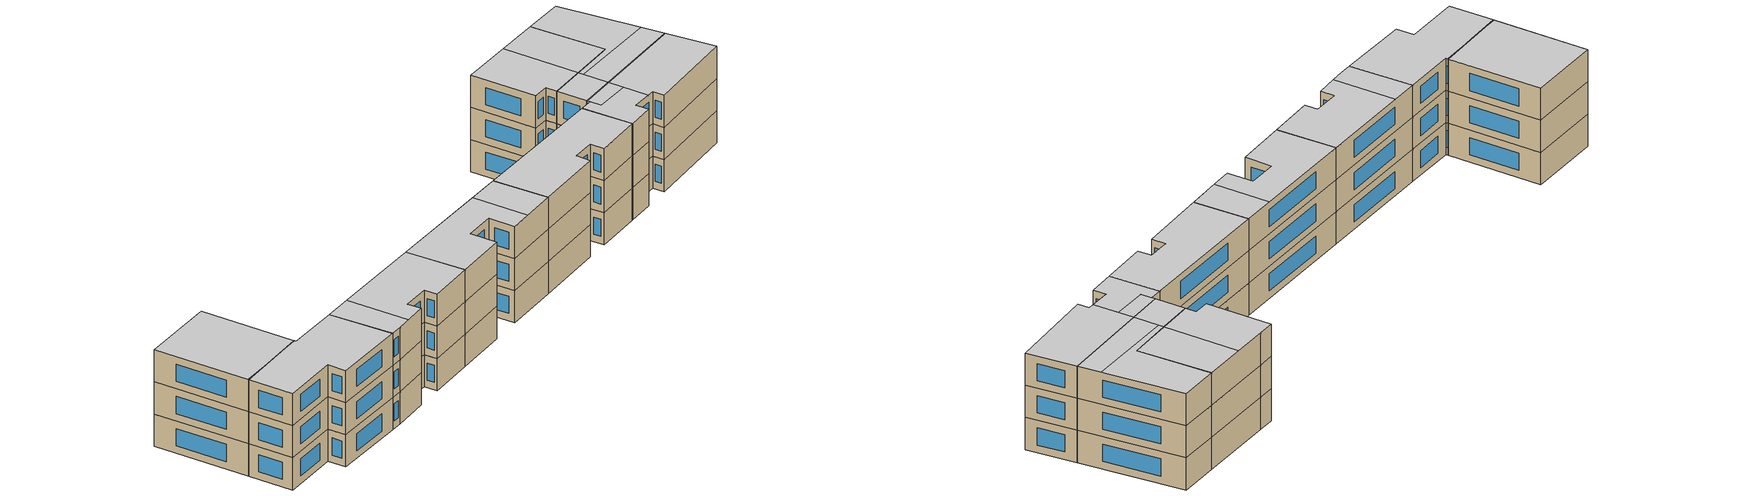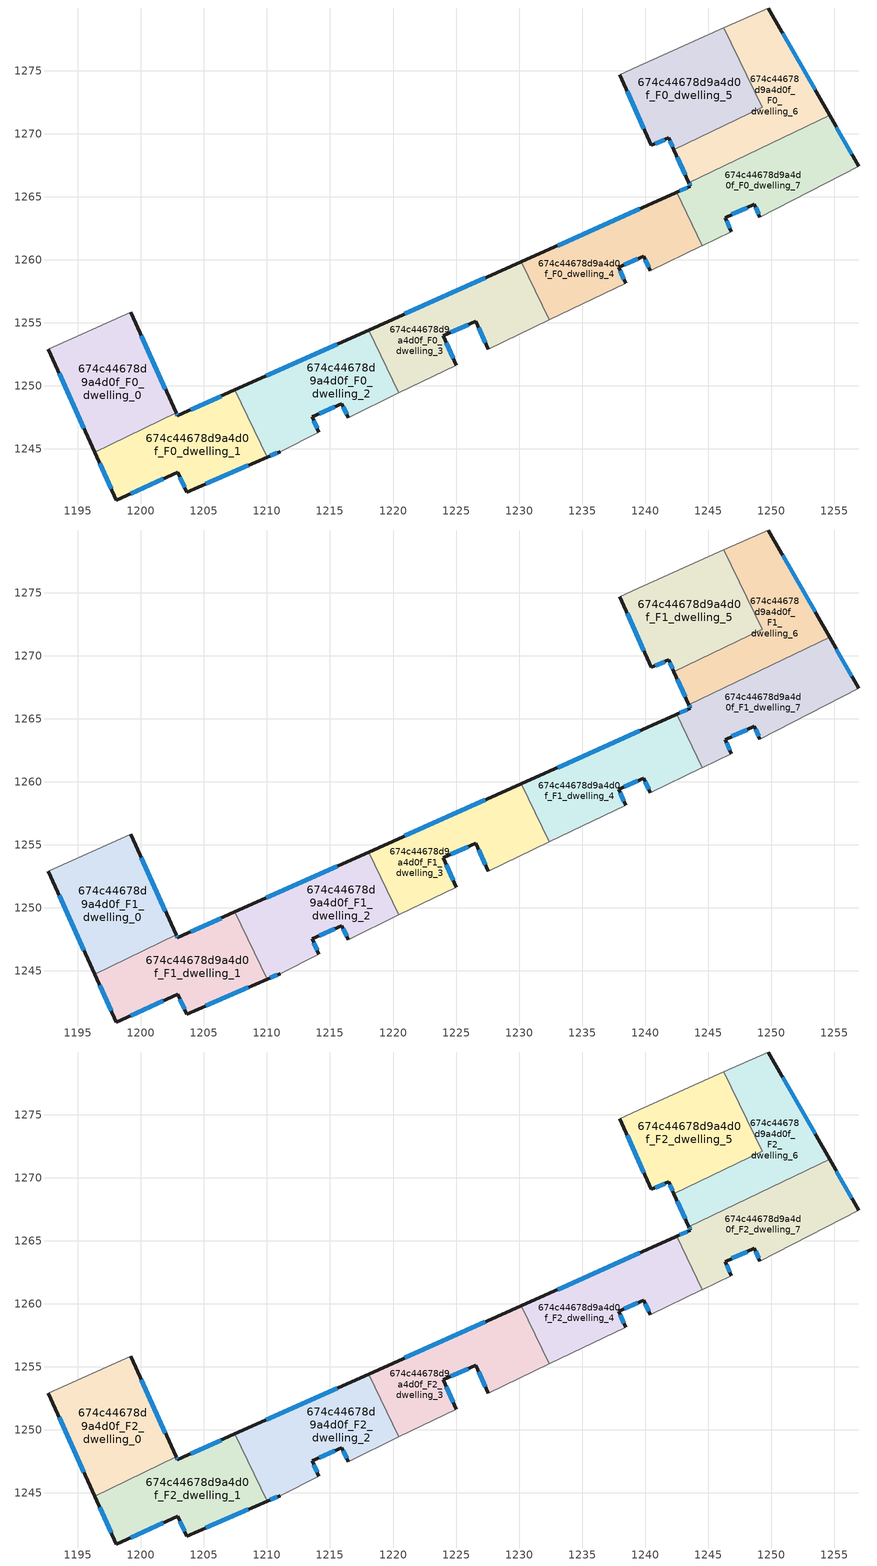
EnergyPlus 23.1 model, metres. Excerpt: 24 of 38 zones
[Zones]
674c44678d9a4d0f_F0_dwelling_0
 floor ground (EU_floor_Construction): 1199.21,1255.84 1202.79,1247.86 1196.33,1244.75 1192.66,1252.91 z0
 wall outside (EU_wall_Construction): 1202.79,1247.86 1199.21,1255.84 / 1192.66,1252.91 1196.33,1244.75 z0:3
 wall to 674c44678d9a4d0f_F0_dwelling_1 (EU_wall_Construction): 1196.33,1244.75 1202.79,1247.86 z0:3
 wall adiabatic (EU_wall_Construction): 1199.21,1255.84 1192.66,1252.91 z0:3
 window (EU_Window_Construction): 1201.95,1249.73 1200.05,1253.96 / 1193.52,1250.99 1195.47,1246.66 z0.7:2.3
674c44678d9a4d0f_F0_dwelling_1
 floor ground (EU_floor_Construction): 1207.45,1249.68 1210.01,1244.35 1203.63,1241.58 1202.93,1243.15 1198.04,1240.96 1196.33,1244.75 1202.79,1247.86 1202.89,1247.64 z0
 wall outside (EU_wall_Construction): 1196.33,1244.75 1198.04,1240.96 1202.93,1243.15 1203.63,1241.58 1210.01,1244.35 / 1207.45,1249.68 1202.89,1247.64 1202.79,1247.86 z0:3
 wall to 674c44678d9a4d0f_F0_dwelling_2 (EU_wall_Construction): 1210.01,1244.35 1207.45,1249.68 z0:3
 window (EU_Window_Construction): 1196.73,1243.86 1197.64,1241.85 / 1202.87,1247.69 1202.82,1247.81 / 1206.38,1249.2 1203.96,1248.12 / 1205.13,1242.23 1208.51,1243.7 / 1203.09,1242.78 1203.47,1241.95 / 1199.19,1241.47 1201.78,1242.63 z0.7:2.3
674c44678d9a4d0f_F0_dwelling_2
 floor ground (EU_floor_Construction): 1218.08,1254.44 1220.47,1249.45 1216.44,1247.49 1215.94,1248.59 1213.59,1247.54 1214.12,1246.35 1211.05,1244.8 1210.01,1244.35 1207.45,1249.68 z0
 wall outside (EU_wall_Construction): 1214.12,1246.35 1213.59,1247.54 1215.94,1248.59 1216.44,1247.49 / 1210.01,1244.35 1211.05,1244.8 / 1218.08,1254.44 1207.45,1249.68 z0:3
 wall adiabatic (EU_wall_Construction): 1211.05,1244.8 1214.12,1246.35 / 1216.44,1247.49 1220.47,1249.45 z0:3
 wall to 674c44678d9a4d0f_F0_dwelling_3 (EU_wall_Construction): 1220.47,1249.45 1218.08,1254.44 z0:3
 window (EU_Window_Construction): 1214,1246.63 1213.72,1247.26 / 1210.26,1244.46 1210.81,1244.7 / 1215.58,1253.32 1209.95,1250.8 / 1216.05,1248.33 1216.32,1247.75 / 1214.14,1247.79 1215.39,1248.35 z0.7:2.3
674c44678d9a4d0f_F0_dwelling_3
 floor ground (EU_floor_Construction): 1230.17,1259.85 1232.39,1255.24 1227.57,1252.91 1226.57,1255.12 1223.99,1253.97 1225.02,1251.66 1220.47,1249.45 1218.08,1254.44 z0
 wall outside (EU_wall_Construction): 1225.02,1251.66 1223.99,1253.97 1226.57,1255.12 1227.57,1252.91 / 1230.17,1259.85 1218.08,1254.44 z0:3
 wall adiabatic (EU_wall_Construction): 1220.47,1249.45 1225.02,1251.66 / 1227.57,1252.91 1232.39,1255.24 z0:3
 wall to 674c44678d9a4d0f_F0_dwelling_4 (EU_wall_Construction): 1232.39,1255.24 1230.17,1259.85 z0:3
 window (EU_Window_Construction): 1224.78,1252.2 1224.23,1253.43 / 1227.33,1258.58 1220.92,1255.71 / 1226.8,1254.6 1227.33,1253.43 / 1224.6,1254.24 1225.96,1254.85 z0.7:2.3
674c44678d9a4d0f_F0_dwelling_4
 floor ground (EU_floor_Construction): 1242.49,1265.36 1244.52,1261.12 1244.48,1261.1 1240.41,1259.13 1239.88,1260.3 1237.9,1259.41 1238.45,1258.16 1232.39,1255.24 1230.17,1259.85 1242.44,1265.34 z0
 wall outside (EU_wall_Construction): 1242.49,1265.36 1242.44,1265.34 1230.17,1259.85 / 1238.45,1258.16 1237.9,1259.41 1239.88,1260.3 1240.41,1259.13 z0:3
 wall adiabatic (EU_wall_Construction): 1232.39,1255.24 1238.45,1258.16 / 1240.41,1259.13 1244.48,1261.1 1244.52,1261.12 z0:3
 wall to 674c44678d9a4d0f_F0_dwelling_7 (EU_wall_Construction): 1244.52,1261.12 1242.49,1265.36 z0:3
 window (EU_Window_Construction): 1239.56,1264.05 1233.06,1261.14 / 1240,1260.02 1240.29,1259.4 / 1238.36,1259.62 1239.41,1260.09 / 1238.32,1258.46 1238.02,1259.12 z0.7:2.3
674c44678d9a4d0f_F0_dwelling_5
 floor ground (EU_floor_Construction): 1246.24,1278.41 1249.27,1272.1 1242.28,1268.74 1241.86,1269.69 1240.49,1269.08 1237.97,1274.7 1239.44,1275.36 z0
 wall outside (EU_wall_Construction): 1237.97,1274.7 1240.49,1269.08 1241.86,1269.69 1242.28,1268.74 z0:3
 wall adiabatic (EU_wall_Construction): 1246.24,1278.41 1239.44,1275.36 1237.97,1274.7 z0:3
 wall to 674c44678d9a4d0f_F0_dwelling_6 (EU_wall_Construction): 1242.28,1268.74 1249.27,1272.1 1246.24,1278.41 z0:3
 window (EU_Window_Construction): 1238.56,1273.38 1239.9,1270.4 / 1241.96,1269.46 1242.18,1268.96 / 1240.82,1269.22 1241.54,1269.54 z0.7:2.3
674c44678d9a4d0f_F0_dwelling_6
 floor ground (EU_floor_Construction): 1249.76,1279.98 1254.62,1271.49 1243.47,1266.12 1242.28,1268.74 1249.27,1272.1 1246.24,1278.41 z0
 wall outside (EU_wall_Construction): 1254.62,1271.49 1249.76,1279.98 / 1242.28,1268.74 1243.47,1266.12 z0:3
 wall adiabatic (EU_wall_Construction): 1249.76,1279.98 1246.24,1278.41 z0:3
 wall to 674c44678d9a4d0f_F0_dwelling_7 (EU_wall_Construction): 1243.47,1266.12 1254.62,1271.49 z0:3
 window (EU_Window_Construction): 1253.48,1273.48 1250.9,1277.98 / 1242.56,1268.13 1243.19,1266.74 z0.7:2.3
674c44678d9a4d0f_F0_dwelling_7
 floor ground (EU_floor_Construction): 1254.62,1271.49 1256.94,1267.44 1249.09,1263.39 1248.65,1264.39 1246.34,1263.36 1246.84,1262.25 1244.52,1261.12 1242.49,1265.36 1243.59,1265.85 1243.47,1266.12 z0
 wall outside (EU_wall_Construction): 1243.47,1266.12 1243.59,1265.85 1242.49,1265.36 / 1256.94,1267.44 1254.62,1271.49 / 1246.84,1262.25 1246.34,1263.36 1248.65,1264.39 1249.09,1263.39 z0:3
 wall adiabatic (EU_wall_Construction): 1249.09,1263.39 1256.94,1267.44 / 1244.52,1261.12 1246.84,1262.25 z0:3
 window (EU_Window_Construction): 1243.49,1266.06 1243.56,1265.92 / 1256.39,1268.39 1255.16,1270.54 / 1248.76,1264.16 1248.99,1263.63 / 1246.88,1263.6 1248.11,1264.15 / 1246.72,1262.51 1246.45,1263.1 / 1243.33,1265.74 1242.74,1265.47 z0.7:2.3
674c44678d9a4d0f_F1_dwelling_0
 floor to 674c44678d9a4d0f_F0_dwelling_0 (EU_floor_Construction): 1199.21,1255.84 1202.79,1247.86 1196.33,1244.75 1192.66,1252.91 z3
 wall outside (EU_wall_Construction): 1202.79,1247.86 1199.21,1255.84 / 1192.66,1252.91 1196.33,1244.75 z3:6
 wall to 674c44678d9a4d0f_F1_dwelling_1 (EU_wall_Construction): 1196.33,1244.75 1202.79,1247.86 z3:6
 wall adiabatic (EU_wall_Construction): 1199.21,1255.84 1192.66,1252.91 z3:6
 window (EU_Window_Construction): 1201.95,1249.73 1200.05,1253.96 / 1193.52,1250.99 1195.47,1246.66 z3.7:5.3
674c44678d9a4d0f_F1_dwelling_1
 floor to 674c44678d9a4d0f_F0_dwelling_1 (EU_floor_Construction): 1207.45,1249.68 1210.01,1244.35 1203.63,1241.58 1202.93,1243.15 1198.04,1240.96 1196.33,1244.75 1202.79,1247.86 1202.89,1247.64 z3
 wall outside (EU_wall_Construction): 1196.33,1244.75 1198.04,1240.96 1202.93,1243.15 1203.63,1241.58 1210.01,1244.35 / 1207.45,1249.68 1202.89,1247.64 1202.79,1247.86 z3:6
 wall to 674c44678d9a4d0f_F1_dwelling_2 (EU_wall_Construction): 1210.01,1244.35 1207.45,1249.68 z3:6
 window (EU_Window_Construction): 1196.73,1243.86 1197.64,1241.85 / 1202.87,1247.69 1202.82,1247.81 / 1206.38,1249.2 1203.96,1248.12 / 1205.13,1242.23 1208.51,1243.7 / 1203.09,1242.78 1203.47,1241.95 / 1199.19,1241.47 1201.78,1242.63 z3.7:5.3
674c44678d9a4d0f_F1_dwelling_2
 floor to 674c44678d9a4d0f_F0_dwelling_2 (EU_floor_Construction): 1218.08,1254.44 1220.47,1249.45 1216.44,1247.49 1215.94,1248.59 1213.59,1247.54 1214.12,1246.35 1211.05,1244.8 1210.01,1244.35 1207.45,1249.68 z3
 wall outside (EU_wall_Construction): 1214.12,1246.35 1213.59,1247.54 1215.94,1248.59 1216.44,1247.49 / 1210.01,1244.35 1211.05,1244.8 / 1218.08,1254.44 1207.45,1249.68 z3:6
 wall adiabatic (EU_wall_Construction): 1211.05,1244.8 1214.12,1246.35 / 1216.44,1247.49 1220.47,1249.45 z3:6
 wall to 674c44678d9a4d0f_F1_dwelling_3 (EU_wall_Construction): 1220.47,1249.45 1218.08,1254.44 z3:6
 window (EU_Window_Construction): 1214,1246.63 1213.72,1247.26 / 1210.26,1244.46 1210.81,1244.7 / 1215.58,1253.32 1209.95,1250.8 / 1216.05,1248.33 1216.32,1247.75 / 1214.14,1247.79 1215.39,1248.35 z3.7:5.3
674c44678d9a4d0f_F1_dwelling_3
 floor to 674c44678d9a4d0f_F0_dwelling_3 (EU_floor_Construction): 1230.17,1259.85 1232.39,1255.24 1227.57,1252.91 1226.57,1255.12 1223.99,1253.97 1225.02,1251.66 1220.47,1249.45 1218.08,1254.44 z3
 wall outside (EU_wall_Construction): 1225.02,1251.66 1223.99,1253.97 1226.57,1255.12 1227.57,1252.91 / 1230.17,1259.85 1218.08,1254.44 z3:6
 wall adiabatic (EU_wall_Construction): 1220.47,1249.45 1225.02,1251.66 / 1227.57,1252.91 1232.39,1255.24 z3:6
 wall to 674c44678d9a4d0f_F1_dwelling_4 (EU_wall_Construction): 1232.39,1255.24 1230.17,1259.85 z3:6
 window (EU_Window_Construction): 1224.78,1252.2 1224.23,1253.43 / 1227.33,1258.58 1220.92,1255.71 / 1226.8,1254.6 1227.33,1253.43 / 1224.6,1254.24 1225.96,1254.85 z3.7:5.3
674c44678d9a4d0f_F1_dwelling_4
 floor to 674c44678d9a4d0f_F0_dwelling_4 (EU_floor_Construction): 1242.49,1265.36 1244.52,1261.12 1244.48,1261.1 1240.41,1259.13 1239.88,1260.3 1237.9,1259.41 1238.45,1258.16 1232.39,1255.24 1230.17,1259.85 1242.44,1265.34 z3
 wall outside (EU_wall_Construction): 1242.49,1265.36 1242.44,1265.34 1230.17,1259.85 / 1238.45,1258.16 1237.9,1259.41 1239.88,1260.3 1240.41,1259.13 z3:6
 wall adiabatic (EU_wall_Construction): 1232.39,1255.24 1238.45,1258.16 / 1240.41,1259.13 1244.48,1261.1 1244.52,1261.12 z3:6
 wall to 674c44678d9a4d0f_F1_dwelling_7 (EU_wall_Construction): 1244.52,1261.12 1242.49,1265.36 z3:6
 window (EU_Window_Construction): 1239.56,1264.05 1233.06,1261.14 / 1240,1260.02 1240.29,1259.4 / 1238.36,1259.62 1239.41,1260.09 / 1238.32,1258.46 1238.02,1259.12 z3.7:5.3
674c44678d9a4d0f_F1_dwelling_5
 floor to 674c44678d9a4d0f_F0_dwelling_5 (EU_floor_Construction): 1246.24,1278.41 1249.27,1272.1 1242.28,1268.74 1241.86,1269.69 1240.49,1269.08 1237.97,1274.7 1239.44,1275.36 z3
 wall outside (EU_wall_Construction): 1237.97,1274.7 1240.49,1269.08 1241.86,1269.69 1242.28,1268.74 z3:6
 wall adiabatic (EU_wall_Construction): 1246.24,1278.41 1239.44,1275.36 1237.97,1274.7 z3:6
 wall to 674c44678d9a4d0f_F1_dwelling_6 (EU_wall_Construction): 1242.28,1268.74 1249.27,1272.1 1246.24,1278.41 z3:6
 window (EU_Window_Construction): 1238.56,1273.38 1239.9,1270.4 / 1241.96,1269.46 1242.18,1268.96 / 1240.82,1269.22 1241.54,1269.54 z3.7:5.3
674c44678d9a4d0f_F1_dwelling_6
 floor to 674c44678d9a4d0f_F0_dwelling_6 (EU_floor_Construction): 1249.76,1279.98 1254.62,1271.49 1243.47,1266.12 1242.28,1268.74 1249.27,1272.1 1246.24,1278.41 z3
 wall outside (EU_wall_Construction): 1254.62,1271.49 1249.76,1279.98 / 1242.28,1268.74 1243.47,1266.12 z3:6
 wall adiabatic (EU_wall_Construction): 1249.76,1279.98 1246.24,1278.41 z3:6
 wall to 674c44678d9a4d0f_F1_dwelling_7 (EU_wall_Construction): 1243.47,1266.12 1254.62,1271.49 z3:6
 window (EU_Window_Construction): 1253.48,1273.48 1250.9,1277.98 / 1242.56,1268.13 1243.19,1266.74 z3.7:5.3
674c44678d9a4d0f_F1_dwelling_7
 floor to 674c44678d9a4d0f_F0_dwelling_7 (EU_floor_Construction): 1254.62,1271.49 1256.94,1267.44 1249.09,1263.39 1248.65,1264.39 1246.34,1263.36 1246.84,1262.25 1244.52,1261.12 1242.49,1265.36 1243.59,1265.85 1243.47,1266.12 z3
 wall outside (EU_wall_Construction): 1243.47,1266.12 1243.59,1265.85 1242.49,1265.36 / 1256.94,1267.44 1254.62,1271.49 / 1246.84,1262.25 1246.34,1263.36 1248.65,1264.39 1249.09,1263.39 z3:6
 wall adiabatic (EU_wall_Construction): 1249.09,1263.39 1256.94,1267.44 / 1244.52,1261.12 1246.84,1262.25 z3:6
 window (EU_Window_Construction): 1243.49,1266.06 1243.56,1265.92 / 1256.39,1268.39 1255.16,1270.54 / 1248.76,1264.16 1248.99,1263.63 / 1246.88,1263.6 1248.11,1264.15 / 1246.72,1262.51 1246.45,1263.1 / 1243.33,1265.74 1242.74,1265.47 z3.7:5.3
674c44678d9a4d0f_F2_dwelling_0
 floor to 674c44678d9a4d0f_F1_dwelling_0 (EU_floor_Construction): 1199.21,1255.84 1202.79,1247.86 1196.33,1244.75 1192.66,1252.91 z6
 wall outside (EU_wall_Construction): 1202.79,1247.86 1199.21,1255.84 / 1192.66,1252.91 1196.33,1244.75 z6:9
 wall to 674c44678d9a4d0f_F2_dwelling_1 (EU_wall_Construction): 1196.33,1244.75 1202.79,1247.86 z6:9
 wall adiabatic (EU_wall_Construction): 1199.21,1255.84 1192.66,1252.91 z6:9
 window (EU_Window_Construction): 1201.95,1249.73 1200.05,1253.96 / 1193.52,1250.99 1195.47,1246.66 z6.7:8.3
 ceiling to 674c44678d9a4d0f_F3_dwelling_6 (EU_floor_Construction): 1202.79,1247.86 1199.21,1255.84 1192.66,1252.91 1196.29,1244.84 1199.56,1246.3 z9
 ceiling to 674c44678d9a4d0f_F3_dwelling_5 (EU_floor_Construction): 1199.56,1246.3 1196.29,1244.84 1196.33,1244.75 z9
674c44678d9a4d0f_F2_dwelling_1
 floor to 674c44678d9a4d0f_F1_dwelling_1 (EU_floor_Construction): 1207.45,1249.68 1210.01,1244.35 1203.63,1241.58 1202.93,1243.15 1198.04,1240.96 1196.33,1244.75 1202.79,1247.86 1202.89,1247.64 z6
 wall outside (EU_wall_Construction): 1196.33,1244.75 1198.04,1240.96 1202.93,1243.15 1203.63,1241.58 1210.01,1244.35 / 1207.45,1249.68 1202.89,1247.64 1202.79,1247.86 z6:9
 wall to 674c44678d9a4d0f_F2_dwelling_2 (EU_wall_Construction): 1210.01,1244.35 1207.45,1249.68 z6:9
 window (EU_Window_Construction): 1196.73,1243.86 1197.64,1241.85 / 1202.87,1247.69 1202.82,1247.81 / 1206.38,1249.2 1203.96,1248.12 / 1205.13,1242.23 1208.51,1243.7 / 1203.09,1242.78 1203.47,1241.95 / 1199.19,1241.47 1201.78,1242.63 z6.7:8.3
 ceiling to 674c44678d9a4d0f_F3_dwelling_5 (EU_floor_Construction): 1210.01,1244.35 1207.45,1249.68 1202.89,1247.64 1202.83,1247.76 1199.56,1246.3 1196.33,1244.75 1198.04,1240.96 1202.93,1243.15 1203.63,1241.58 z9
 ceiling to 674c44678d9a4d0f_F3_dwelling_6 (EU_floor_Construction): 1202.83,1247.76 1202.79,1247.86 1199.56,1246.3 z9
674c44678d9a4d0f_F2_dwelling_2
 floor to 674c44678d9a4d0f_F1_dwelling_2 (EU_floor_Construction): 1218.08,1254.44 1220.47,1249.45 1216.44,1247.49 1215.94,1248.59 1213.59,1247.54 1214.12,1246.35 1211.05,1244.8 1210.01,1244.35 1207.45,1249.68 z6
 wall outside (EU_wall_Construction): 1214.12,1246.35 1213.59,1247.54 1215.94,1248.59 1216.44,1247.49 / 1210.01,1244.35 1211.05,1244.8 / 1218.08,1254.44 1207.45,1249.68 z6:9
 wall adiabatic (EU_wall_Construction): 1211.05,1244.8 1214.12,1246.35 / 1216.44,1247.49 1220.47,1249.45 z6:9
 wall to 674c44678d9a4d0f_F2_dwelling_3 (EU_wall_Construction): 1220.47,1249.45 1218.08,1254.44 z6:9
 window (EU_Window_Construction): 1214,1246.63 1213.72,1247.26 / 1210.26,1244.46 1210.81,1244.7 / 1215.58,1253.32 1209.95,1250.8 / 1216.05,1248.33 1216.32,1247.75 / 1214.14,1247.79 1215.39,1248.35 z6.7:8.3
 ceiling to 674c44678d9a4d0f_F3_dwelling_4 (EU_floor_Construction): 1220.47,1249.45 1218.08,1254.44 1209.9,1250.78 1212.29,1245.43 1214.12,1246.35 1213.59,1247.54 1215.94,1248.59 1216.44,1247.49 z9
 ceiling to 674c44678d9a4d0f_F3_dwelling_5 (EU_floor_Construction): 1212.29,1245.43 1209.9,1250.78 1207.45,1249.68 1210.01,1244.35 1211.05,1244.8 z9
674c44678d9a4d0f_F2_dwelling_3
 floor to 674c44678d9a4d0f_F1_dwelling_3 (EU_floor_Construction): 1230.17,1259.85 1232.39,1255.24 1227.57,1252.91 1226.57,1255.12 1223.99,1253.97 1225.02,1251.66 1220.47,1249.45 1218.08,1254.44 z6
 wall outside (EU_wall_Construction): 1225.02,1251.66 1223.99,1253.97 1226.57,1255.12 1227.57,1252.91 / 1230.17,1259.85 1218.08,1254.44 z6:9
 wall adiabatic (EU_wall_Construction): 1220.47,1249.45 1225.02,1251.66 / 1227.57,1252.91 1232.39,1255.24 z6:9
 wall to 674c44678d9a4d0f_F2_dwelling_4 (EU_wall_Construction): 1232.39,1255.24 1230.17,1259.85 z6:9
 window (EU_Window_Construction): 1224.78,1252.2 1224.23,1253.43 / 1227.33,1258.58 1220.92,1255.71 / 1226.8,1254.6 1227.33,1253.43 / 1224.6,1254.24 1225.96,1254.85 z6.7:8.3
 ceiling to 674c44678d9a4d0f_F3_dwelling_4 (EU_floor_Construction): 1227.57,1252.91 1229.44,1253.82 1227.32,1258.57 1218.08,1254.44 1220.47,1249.45 1225.02,1251.66 1223.99,1253.97 1226.57,1255.12 z9
 ceiling to 674c44678d9a4d0f_F3_dwelling_2 (EU_floor_Construction): 1232.39,1255.24 1230.17,1259.85 1227.32,1258.57 1229.44,1253.82 z9
674c44678d9a4d0f_F2_dwelling_4
 floor to 674c44678d9a4d0f_F1_dwelling_4 (EU_floor_Construction): 1242.49,1265.36 1244.52,1261.12 1244.48,1261.1 1240.41,1259.13 1239.88,1260.3 1237.9,1259.41 1238.45,1258.16 1232.39,1255.24 1230.17,1259.85 1242.44,1265.34 z6
 wall outside (EU_wall_Construction): 1242.49,1265.36 1242.44,1265.34 1230.17,1259.85 / 1238.45,1258.16 1237.9,1259.41 1239.88,1260.3 1240.41,1259.13 z6:9
 wall adiabatic (EU_wall_Construction): 1232.39,1255.24 1238.45,1258.16 / 1240.41,1259.13 1244.48,1261.1 1244.52,1261.12 z6:9
 wall to 674c44678d9a4d0f_F2_dwelling_7 (EU_wall_Construction): 1244.52,1261.12 1242.49,1265.36 z6:9
 window (EU_Window_Construction): 1239.56,1264.05 1233.06,1261.14 / 1240,1260.02 1240.29,1259.4 / 1238.36,1259.62 1239.41,1260.09 / 1238.32,1258.46 1238.02,1259.12 z6.7:8.3
 ceiling to 674c44678d9a4d0f_F3_dwelling_2 (EU_floor_Construction): 1240.41,1259.13 1244.5,1261.11 1244.52,1261.12 1242.49,1265.36 1242.44,1265.34 1230.17,1259.85 1232.39,1255.24 1238.45,1258.16 1237.9,1259.41 1239.88,1260.3 z9
674c44678d9a4d0f_F2_dwelling_5
 floor to 674c44678d9a4d0f_F1_dwelling_5 (EU_floor_Construction): 1246.24,1278.41 1249.27,1272.1 1242.28,1268.74 1241.86,1269.69 1240.49,1269.08 1237.97,1274.7 1239.44,1275.36 z6
 wall outside (EU_wall_Construction): 1237.97,1274.7 1240.49,1269.08 1241.86,1269.69 1242.28,1268.74 z6:9
 wall adiabatic (EU_wall_Construction): 1246.24,1278.41 1239.44,1275.36 1237.97,1274.7 z6:9
 wall to 674c44678d9a4d0f_F2_dwelling_6 (EU_wall_Construction): 1242.28,1268.74 1249.27,1272.1 1246.24,1278.41 z6:9
 window (EU_Window_Construction): 1238.56,1273.38 1239.9,1270.4 / 1241.96,1269.46 1242.18,1268.96 / 1240.82,1269.22 1241.54,1269.54 z6.7:8.3
 ceiling to 674c44678d9a4d0f_F3_dwelling_3 (EU_floor_Construction): 1245.37,1270.22 1242.47,1276.72 1239.44,1275.36 1237.97,1274.7 1240.49,1269.08 1241.86,1269.69 1242.29,1268.74 z9
 ceiling to 674c44678d9a4d0f_F3_dwelling_1 (EU_floor_Construction): 1249.27,1272.1 1246.24,1278.41 1242.47,1276.72 1245.37,1270.22 z9
674c44678d9a4d0f_F2_dwelling_6
 floor to 674c44678d9a4d0f_F1_dwelling_6 (EU_floor_Construction): 1249.76,1279.98 1254.62,1271.49 1243.47,1266.12 1242.28,1268.74 1249.27,1272.1 1246.24,1278.41 z6
 wall outside (EU_wall_Construction): 1254.62,1271.49 1249.76,1279.98 / 1242.28,1268.74 1243.47,1266.12 z6:9
 wall adiabatic (EU_wall_Construction): 1249.76,1279.98 1246.24,1278.41 z6:9
 wall to 674c44678d9a4d0f_F2_dwelling_7 (EU_wall_Construction): 1243.47,1266.12 1254.62,1271.49 z6:9
 window (EU_Window_Construction): 1253.48,1273.48 1250.9,1277.98 / 1242.56,1268.13 1243.19,1266.74 z6.7:8.3
 ceiling to 674c44678d9a4d0f_F3_dwelling_1 (EU_floor_Construction): 1253.55,1273.36 1249.76,1279.98 1246.24,1278.41 1249.27,1272.1 1245.37,1270.22 1245.56,1269.79 z9
 ceiling to 674c44678d9a4d0f_F3_dwelling_0 (EU_floor_Construction): 1254.62,1271.49 1253.55,1273.36 1245.56,1269.79 1246.54,1267.6 z9
 ceiling to 674c44678d9a4d0f_F3_dwelling_3 (EU_floor_Construction): 1246.54,1267.6 1245.37,1270.22 1242.29,1268.74 1243.47,1266.12 z9
674c44678d9a4d0f_F2_dwelling_7
 floor to 674c44678d9a4d0f_F1_dwelling_7 (EU_floor_Construction): 1254.62,1271.49 1256.94,1267.44 1249.09,1263.39 1248.65,1264.39 1246.34,1263.36 1246.84,1262.25 1244.52,1261.12 1242.49,1265.36 1243.59,1265.85 1243.47,1266.12 z6
 wall outside (EU_wall_Construction): 1243.47,1266.12 1243.59,1265.85 1242.49,1265.36 / 1256.94,1267.44 1254.62,1271.49 / 1246.84,1262.25 1246.34,1263.36 1248.65,1264.39 1249.09,1263.39 z6:9
 wall adiabatic (EU_wall_Construction): 1249.09,1263.39 1256.94,1267.44 / 1244.52,1261.12 1246.84,1262.25 z6:9
 window (EU_Window_Construction): 1243.49,1266.06 1243.56,1265.92 / 1256.39,1268.39 1255.16,1270.54 / 1248.76,1264.16 1248.99,1263.63 / 1246.88,1263.6 1248.11,1264.15 / 1246.72,1262.51 1246.45,1263.1 / 1243.33,1265.74 1242.74,1265.47 z6.7:8.3
 ceiling to 674c44678d9a4d0f_F3_dwelling_0 (EU_floor_Construction): 1256.94,1267.44 1254.62,1271.49 1246.54,1267.6 1248.09,1264.14 1248.65,1264.39 1249.09,1263.39 z9
 ceiling to 674c44678d9a4d0f_F3_dwelling_2 (EU_floor_Construction): 1246.84,1262.25 1246.34,1263.36 1248.09,1264.14 1247.13,1266.3 1244.01,1264.91 1243.59,1265.85 1242.49,1265.36 1244.52,1261.12 z9
 ceiling to 674c44678d9a4d0f_F3_dwelling_3 (EU_floor_Construction): 1247.13,1266.3 1246.54,1267.6 1243.47,1266.12 1244.01,1264.91 z9
[Building]
EU S2 Campaign: North Axis=0; Terrain=City; Solar Distribution=FullExterior
[Site:Location]
Budapest.Ferenc.Liszt.Intl.AP: Latitude=47.437; Longitude=19.256; Time Zone=1; Elevation=185
[SizingPeriod:WeatherFileDays]
AnnualSizingPeriod: Begin Month=1; Begin Day of Month=1; End Month=12; End Day of Month=31; Day of Week for Start Day=Monday; Use Weather File Daylight Saving Period=No; Use Weather File Rain and Snow Indicators=No
[MATERIAL]
EU_InternalMass_Material: Roughness=MediumRough; Thickness=0.1; Conductivity=1; Density=1800; Specific Heat=900; Thermal Absorptance=0.9; Solar Absorptance=0.7; Visible Absorptance=0.7
[MATERIAL:NOMASS] Roughness=MediumRough; Thermal Absorptance=0.9; Solar Absorptance=0.7; Visible Absorptance=0.7
Name | Thermal Resistance
EU_wall_NoMass | 0.832559
EU_floor_NoMass | 0.872794
[WINDOWMATERIAL:SIMPLEGLAZINGSYSTEM]
EU_Window_SimpleGlazing: UFactor=2.79869; Solar Heat Gain Coefficient=0.75; Visible Transmittance=0.75
[CONSTRUCTION]
EU_wall_Construction: EU_wall_NoMass
EU_floor_Construction: EU_floor_NoMass
EU_Window_Construction: EU_Window_SimpleGlazing
EU_InternalMass_Construction: EU_InternalMass_Material
[ZONE] Type=1; Multiplier=1; Ceiling Height=autocalculate; Floor Area=autocalculate; Part of Total Floor Area=Yes
Name | Volume
674c44678d9a4d0f_F0_dwelling_0; 674c44678d9a4d0f_F1_dwelling_0; 674c44678d9a4d0f_F2_dwelling_0 | 190.382
674c44678d9a4d0f_F0_dwelling_1; 674c44678d9a4d0f_F1_dwelling_1; 674c44678d9a4d0f_F2_dwelling_1 | 190.378
674c44678d9a4d0f_F0_dwelling_2; 674c44678d9a4d0f_F1_dwelling_2; 674c44678d9a4d0f_F2_dwelling_2 | 190.406
674c44678d9a4d0f_F0_dwelling_3; 674c44678d9a4d0f_F1_dwelling_3; 674c44678d9a4d0f_F2_dwelling_3 | 190.396
674c44678d9a4d0f_F0_dwelling_4; 674c44678d9a4d0f_F1_dwelling_4; 674c44678d9a4d0f_F2_dwelling_4 | 190.048
674c44678d9a4d0f_F0_dwelling_5; 674c44678d9a4d0f_F1_dwelling_5; 674c44678d9a4d0f_F2_dwelling_5 | 190.906
674c44678d9a4d0f_F0_dwelling_6; 674c44678d9a4d0f_F1_dwelling_6; 674c44678d9a4d0f_F2_dwelling_6 | 190.656
674c44678d9a4d0f_F0_dwelling_7; 674c44678d9a4d0f_F1_dwelling_7; 674c44678d9a4d0f_F2_dwelling_7 | 189.937
[INTERNALMASS] Construction=EU_InternalMass_Construction
Name | Zone or ZoneList | Surface Area
674c44678d9a4d0f_F0_dwelling_0_EU_InternalMass | 674c44678d9a4d0f_F0_dwelling_0 | 63.4596
674c44678d9a4d0f_F0_dwelling_1_EU_InternalMass | 674c44678d9a4d0f_F0_dwelling_1 | 63.4598
674c44678d9a4d0f_F0_dwelling_2_EU_InternalMass | 674c44678d9a4d0f_F0_dwelling_2 | 63.4685
674c44678d9a4d0f_F0_dwelling_3_EU_InternalMass | 674c44678d9a4d0f_F0_dwelling_3 | 63.4652
674c44678d9a4d0f_F0_dwelling_4_EU_InternalMass | 674c44678d9a4d0f_F0_dwelling_4 | 63.3509
674c44678d9a4d0f_F0_dwelling_5_EU_InternalMass | 674c44678d9a4d0f_F0_dwelling_5 | 63.6332
674c44678d9a4d0f_F0_dwelling_6_EU_InternalMass | 674c44678d9a4d0f_F0_dwelling_6 | 63.552
674c44678d9a4d0f_F0_dwelling_7_EU_InternalMass | 674c44678d9a4d0f_F0_dwelling_7 | 63.3101
674c44678d9a4d0f_F1_dwelling_0_EU_InternalMass | 674c44678d9a4d0f_F1_dwelling_0 | 63.4596
674c44678d9a4d0f_F1_dwelling_1_EU_InternalMass | 674c44678d9a4d0f_F1_dwelling_1 | 63.4598
674c44678d9a4d0f_F1_dwelling_2_EU_InternalMass | 674c44678d9a4d0f_F1_dwelling_2 | 63.4685
674c44678d9a4d0f_F1_dwelling_3_EU_InternalMass | 674c44678d9a4d0f_F1_dwelling_3 | 63.4652
674c44678d9a4d0f_F1_dwelling_4_EU_InternalMass | 674c44678d9a4d0f_F1_dwelling_4 | 63.3509
674c44678d9a4d0f_F1_dwelling_5_EU_InternalMass | 674c44678d9a4d0f_F1_dwelling_5 | 63.6332
674c44678d9a4d0f_F1_dwelling_6_EU_InternalMass | 674c44678d9a4d0f_F1_dwelling_6 | 63.552
674c44678d9a4d0f_F1_dwelling_7_EU_InternalMass | 674c44678d9a4d0f_F1_dwelling_7 | 63.3101
674c44678d9a4d0f_F2_dwelling_0_EU_InternalMass | 674c44678d9a4d0f_F2_dwelling_0 | 63.4596
674c44678d9a4d0f_F2_dwelling_1_EU_InternalMass | 674c44678d9a4d0f_F2_dwelling_1 | 63.4598
674c44678d9a4d0f_F2_dwelling_2_EU_InternalMass | 674c44678d9a4d0f_F2_dwelling_2 | 63.4685
674c44678d9a4d0f_F2_dwelling_3_EU_InternalMass | 674c44678d9a4d0f_F2_dwelling_3 | 63.4652
674c44678d9a4d0f_F2_dwelling_4_EU_InternalMass | 674c44678d9a4d0f_F2_dwelling_4 | 63.3509
674c44678d9a4d0f_F2_dwelling_5_EU_InternalMass | 674c44678d9a4d0f_F2_dwelling_5 | 63.6332
674c44678d9a4d0f_F2_dwelling_6_EU_InternalMass | 674c44678d9a4d0f_F2_dwelling_6 | 63.552
674c44678d9a4d0f_F2_dwelling_7_EU_InternalMass | 674c44678d9a4d0f_F2_dwelling_7 | 63.3101
[OTHEREQUIPMENT] Fuel Type=Electricity; Design Level Calculation Method=Watts/Area; Power per Zone Floor Area=1; Fraction Latent=0; Fraction Radiant=0; Fraction Lost=0; Carbon Dioxide Generation Rate=0; EndUse Subcategory=EU_Step8_InternalGains
Name | Zone or ZoneList or Space or SpaceList | Schedule
EU_Step8_InternalGain_674c44678d9a4d0f_F0_dwelling_0_f000 | 674c44678d9a4d0f_F0_dwelling_0 | EU_Step8_GainSchedule_674c44678d9a4d0f_F0_dwelling_0_f000
EU_Step8_InternalGain_674c44678d9a4d0f_F0_dwelling_1_f000 | 674c44678d9a4d0f_F0_dwelling_1 | EU_Step8_GainSchedule_674c44678d9a4d0f_F0_dwelling_1_f000
EU_Step8_InternalGain_674c44678d9a4d0f_F0_dwelling_2_f000 | 674c44678d9a4d0f_F0_dwelling_2 | EU_Step8_GainSchedule_674c44678d9a4d0f_F0_dwelling_2_f000
EU_Step8_InternalGain_674c44678d9a4d0f_F0_dwelling_3_f000 | 674c44678d9a4d0f_F0_dwelling_3 | EU_Step8_GainSchedule_674c44678d9a4d0f_F0_dwelling_3_f000
EU_Step8_InternalGain_674c44678d9a4d0f_F0_dwelling_4_f000 | 674c44678d9a4d0f_F0_dwelling_4 | EU_Step8_GainSchedule_674c44678d9a4d0f_F0_dwelling_4_f000
EU_Step8_InternalGain_674c44678d9a4d0f_F0_dwelling_5_f000 | 674c44678d9a4d0f_F0_dwelling_5 | EU_Step8_GainSchedule_674c44678d9a4d0f_F0_dwelling_5_f000
EU_Step8_InternalGain_674c44678d9a4d0f_F0_dwelling_6_f000 | 674c44678d9a4d0f_F0_dwelling_6 | EU_Step8_GainSchedule_674c44678d9a4d0f_F0_dwelling_6_f000
EU_Step8_InternalGain_674c44678d9a4d0f_F0_dwelling_7_f000 | 674c44678d9a4d0f_F0_dwelling_7 | EU_Step8_GainSchedule_674c44678d9a4d0f_F0_dwelling_7_f000
EU_Step8_InternalGain_674c44678d9a4d0f_F1_dwelling_0_f000 | 674c44678d9a4d0f_F1_dwelling_0 | EU_Step8_GainSchedule_674c44678d9a4d0f_F1_dwelling_0_f000
EU_Step8_InternalGain_674c44678d9a4d0f_F1_dwelling_1_f000 | 674c44678d9a4d0f_F1_dwelling_1 | EU_Step8_GainSchedule_674c44678d9a4d0f_F1_dwelling_1_f000
EU_Step8_InternalGain_674c44678d9a4d0f_F1_dwelling_2_f000 | 674c44678d9a4d0f_F1_dwelling_2 | EU_Step8_GainSchedule_674c44678d9a4d0f_F1_dwelling_2_f000
EU_Step8_InternalGain_674c44678d9a4d0f_F1_dwelling_3_f000 | 674c44678d9a4d0f_F1_dwelling_3 | EU_Step8_GainSchedule_674c44678d9a4d0f_F1_dwelling_3_f000
EU_Step8_InternalGain_674c44678d9a4d0f_F1_dwelling_4_f000 | 674c44678d9a4d0f_F1_dwelling_4 | EU_Step8_GainSchedule_674c44678d9a4d0f_F1_dwelling_4_f000
EU_Step8_InternalGain_674c44678d9a4d0f_F1_dwelling_5_f000 | 674c44678d9a4d0f_F1_dwelling_5 | EU_Step8_GainSchedule_674c44678d9a4d0f_F1_dwelling_5_f000
EU_Step8_InternalGain_674c44678d9a4d0f_F1_dwelling_6_f000 | 674c44678d9a4d0f_F1_dwelling_6 | EU_Step8_GainSchedule_674c44678d9a4d0f_F1_dwelling_6_f000
EU_Step8_InternalGain_674c44678d9a4d0f_F1_dwelling_7_f000 | 674c44678d9a4d0f_F1_dwelling_7 | EU_Step8_GainSchedule_674c44678d9a4d0f_F1_dwelling_7_f000
EU_Step8_InternalGain_674c44678d9a4d0f_F2_dwelling_0_f000 | 674c44678d9a4d0f_F2_dwelling_0 | EU_Step8_GainSchedule_674c44678d9a4d0f_F2_dwelling_0_f000
EU_Step8_InternalGain_674c44678d9a4d0f_F2_dwelling_1_f000 | 674c44678d9a4d0f_F2_dwelling_1 | EU_Step8_GainSchedule_674c44678d9a4d0f_F2_dwelling_1_f000
EU_Step8_InternalGain_674c44678d9a4d0f_F2_dwelling_2_f000 | 674c44678d9a4d0f_F2_dwelling_2 | EU_Step8_GainSchedule_674c44678d9a4d0f_F2_dwelling_2_f000
EU_Step8_InternalGain_674c44678d9a4d0f_F2_dwelling_3_f000 | 674c44678d9a4d0f_F2_dwelling_3 | EU_Step8_GainSchedule_674c44678d9a4d0f_F2_dwelling_3_f000
EU_Step8_InternalGain_674c44678d9a4d0f_F2_dwelling_4_f000 | 674c44678d9a4d0f_F2_dwelling_4 | EU_Step8_GainSchedule_674c44678d9a4d0f_F2_dwelling_4_f000
EU_Step8_InternalGain_674c44678d9a4d0f_F2_dwelling_5_f000 | 674c44678d9a4d0f_F2_dwelling_5 | EU_Step8_GainSchedule_674c44678d9a4d0f_F2_dwelling_5_f000
EU_Step8_InternalGain_674c44678d9a4d0f_F2_dwelling_6_f000 | 674c44678d9a4d0f_F2_dwelling_6 | EU_Step8_GainSchedule_674c44678d9a4d0f_F2_dwelling_6_f000
EU_Step8_InternalGain_674c44678d9a4d0f_F2_dwelling_7_f000 | 674c44678d9a4d0f_F2_dwelling_7 | EU_Step8_GainSchedule_674c44678d9a4d0f_F2_dwelling_7_f000
[ZONEVENTILATION:DESIGNFLOWRATE] Schedule=EU_AlwaysOn; Design Flow Rate Calculation Method=AirChanges/Hour; Air Changes per Hour=0.475469; Ventilation Type=Natural; Fan Pressure Rise=0; Fan Total Efficiency=1; Constant Term Coefficient=1; Temperature Term Coefficient=0; Velocity Term Coefficient=0; Velocity Squared Term Coefficient=0; Minimum Indoor Temperature=-100; Maximum Indoor Temperature=100; Delta Temperature=-100; Minimum Outdoor Temperature=-100; Maximum Outdoor Temperature=100; Maximum Wind Speed=40
Name | Zone or ZoneList or Space or SpaceList
EU_ConstantAir_674c44678d9a4d0f_F0_dwelling_0 | 674c44678d9a4d0f_F0_dwelling_0
EU_ConstantAir_674c44678d9a4d0f_F0_dwelling_1 | 674c44678d9a4d0f_F0_dwelling_1
EU_ConstantAir_674c44678d9a4d0f_F0_dwelling_2 | 674c44678d9a4d0f_F0_dwelling_2
EU_ConstantAir_674c44678d9a4d0f_F0_dwelling_3 | 674c44678d9a4d0f_F0_dwelling_3
EU_ConstantAir_674c44678d9a4d0f_F0_dwelling_4 | 674c44678d9a4d0f_F0_dwelling_4
EU_ConstantAir_674c44678d9a4d0f_F0_dwelling_5 | 674c44678d9a4d0f_F0_dwelling_5
EU_ConstantAir_674c44678d9a4d0f_F0_dwelling_6 | 674c44678d9a4d0f_F0_dwelling_6
EU_ConstantAir_674c44678d9a4d0f_F0_dwelling_7 | 674c44678d9a4d0f_F0_dwelling_7
EU_ConstantAir_674c44678d9a4d0f_F1_dwelling_0 | 674c44678d9a4d0f_F1_dwelling_0
EU_ConstantAir_674c44678d9a4d0f_F1_dwelling_1 | 674c44678d9a4d0f_F1_dwelling_1
EU_ConstantAir_674c44678d9a4d0f_F1_dwelling_2 | 674c44678d9a4d0f_F1_dwelling_2
EU_ConstantAir_674c44678d9a4d0f_F1_dwelling_3 | 674c44678d9a4d0f_F1_dwelling_3
EU_ConstantAir_674c44678d9a4d0f_F1_dwelling_4 | 674c44678d9a4d0f_F1_dwelling_4
EU_ConstantAir_674c44678d9a4d0f_F1_dwelling_5 | 674c44678d9a4d0f_F1_dwelling_5
EU_ConstantAir_674c44678d9a4d0f_F1_dwelling_6 | 674c44678d9a4d0f_F1_dwelling_6
EU_ConstantAir_674c44678d9a4d0f_F1_dwelling_7 | 674c44678d9a4d0f_F1_dwelling_7
EU_ConstantAir_674c44678d9a4d0f_F2_dwelling_0 | 674c44678d9a4d0f_F2_dwelling_0
EU_ConstantAir_674c44678d9a4d0f_F2_dwelling_1 | 674c44678d9a4d0f_F2_dwelling_1
EU_ConstantAir_674c44678d9a4d0f_F2_dwelling_2 | 674c44678d9a4d0f_F2_dwelling_2
EU_ConstantAir_674c44678d9a4d0f_F2_dwelling_3 | 674c44678d9a4d0f_F2_dwelling_3
EU_ConstantAir_674c44678d9a4d0f_F2_dwelling_4 | 674c44678d9a4d0f_F2_dwelling_4
EU_ConstantAir_674c44678d9a4d0f_F2_dwelling_5 | 674c44678d9a4d0f_F2_dwelling_5
EU_ConstantAir_674c44678d9a4d0f_F2_dwelling_6 | 674c44678d9a4d0f_F2_dwelling_6
EU_ConstantAir_674c44678d9a4d0f_F2_dwelling_7 | 674c44678d9a4d0f_F2_dwelling_7
[HVACTEMPLATE:THERMOSTAT] Constant Heating Setpoint=20; Constant Cooling Setpoint=50
EU_HeatOnly_674c44678d9a4d0f_F0_dwelling_0; EU_HeatOnly_674c44678d9a4d0f_F0_dwelling_1; EU_HeatOnly_674c44678d9a4d0f_F0_dwelling_2; EU_HeatOnly_674c44678d9a4d0f_F0_dwelling_3; EU_HeatOnly_674c44678d9a4d0f_F0_dwelling_4; EU_HeatOnly_674c44678d9a4d0f_F0_dwelling_5; EU_HeatOnly_674c44678d9a4d0f_F0_dwelling_6; EU_HeatOnly_674c44678d9a4d0f_F0_dwelling_7; EU_HeatOnly_674c44678d9a4d0f_F1_dwelling_0; EU_HeatOnly_674c44678d9a4d0f_F1_dwelling_1; EU_HeatOnly_674c44678d9a4d0f_F1_dwelling_2; EU_HeatOnly_674c44678d9a4d0f_F1_dwelling_3; EU_HeatOnly_674c44678d9a4d0f_F1_dwelling_4; EU_HeatOnly_674c44678d9a4d0f_F1_dwelling_5; EU_HeatOnly_674c44678d9a4d0f_F1_dwelling_6; EU_HeatOnly_674c44678d9a4d0f_F1_dwelling_7; EU_HeatOnly_674c44678d9a4d0f_F2_dwelling_0; EU_HeatOnly_674c44678d9a4d0f_F2_dwelling_1; EU_HeatOnly_674c44678d9a4d0f_F2_dwelling_2; EU_HeatOnly_674c44678d9a4d0f_F2_dwelling_3; EU_HeatOnly_674c44678d9a4d0f_F2_dwelling_4; EU_HeatOnly_674c44678d9a4d0f_F2_dwelling_5; EU_HeatOnly_674c44678d9a4d0f_F2_dwelling_6; EU_HeatOnly_674c44678d9a4d0f_F2_dwelling_7; EU_HeatOnly_674c44678d9a4d0f_F3_dwelling_0; EU_HeatOnly_674c44678d9a4d0f_F3_dwelling_1; EU_HeatOnly_674c44678d9a4d0f_F3_dwelling_2; EU_HeatOnly_674c44678d9a4d0f_F3_dwelling_3; EU_HeatOnly_674c44678d9a4d0f_F3_dwelling_4; EU_HeatOnly_674c44678d9a4d0f_F3_dwelling_5; EU_HeatOnly_674c44678d9a4d0f_F3_dwelling_6; EU_HeatOnly_674c44678d9a4d0f_F4_dwelling_0; EU_HeatOnly_674c44678d9a4d0f_F4_dwelling_1; EU_HeatOnly_674c44678d9a4d0f_F4_dwelling_2; EU_HeatOnly_674c44678d9a4d0f_F4_dwelling_3; EU_HeatOnly_674c44678d9a4d0f_F4_dwelling_4; EU_HeatOnly_674c44678d9a4d0f_F4_dwelling_5; EU_HeatOnly_674c44678d9a4d0f_F4_dwelling_6
[HVACTEMPLATE:ZONE:IDEALLOADSAIRSYSTEM] System Availability Schedule=EU_AlwaysOn; Maximum Heating Supply Air Temperature=50; Minimum Cooling Supply Air Temperature=13; Maximum Heating Supply Air Humidity Ratio=0.0156; Minimum Cooling Supply Air Humidity Ratio=0.0077; Heating Limit=NoLimit; Cooling Limit=NoLimit; Heating Availability Schedule=EU_AlwaysOn; Cooling Availability Schedule=EU_CoolingOff; Dehumidification Control Type=ConstantSensibleHeatRatio; Cooling Sensible Heat Ratio=0.7; Dehumidification Setpoint=60; Humidification Control Type=None; Humidification Setpoint=30; Outdoor Air Method=None; Outdoor Air Flow Rate per Person=0.00944; Outdoor Air Flow Rate per Zone Floor Area=0; Outdoor Air Flow Rate per Zone=0; Demand Controlled Ventilation Type=None; Outdoor Air Economizer Type=NoEconomizer; Heat Recovery Type=None; Sensible Heat Recovery Effectiveness=0.7; Latent Heat Recovery Effectiveness=0.65
Name | Template Thermostat
674c44678d9a4d0f_F0_dwelling_0 | EU_HeatOnly_674c44678d9a4d0f_F0_dwelling_0
674c44678d9a4d0f_F0_dwelling_1 | EU_HeatOnly_674c44678d9a4d0f_F0_dwelling_1
674c44678d9a4d0f_F0_dwelling_2 | EU_HeatOnly_674c44678d9a4d0f_F0_dwelling_2
674c44678d9a4d0f_F0_dwelling_3 | EU_HeatOnly_674c44678d9a4d0f_F0_dwelling_3
674c44678d9a4d0f_F0_dwelling_4 | EU_HeatOnly_674c44678d9a4d0f_F0_dwelling_4
674c44678d9a4d0f_F0_dwelling_5 | EU_HeatOnly_674c44678d9a4d0f_F0_dwelling_5
674c44678d9a4d0f_F0_dwelling_6 | EU_HeatOnly_674c44678d9a4d0f_F0_dwelling_6
674c44678d9a4d0f_F0_dwelling_7 | EU_HeatOnly_674c44678d9a4d0f_F0_dwelling_7
674c44678d9a4d0f_F1_dwelling_0 | EU_HeatOnly_674c44678d9a4d0f_F1_dwelling_0
674c44678d9a4d0f_F1_dwelling_1 | EU_HeatOnly_674c44678d9a4d0f_F1_dwelling_1
674c44678d9a4d0f_F1_dwelling_2 | EU_HeatOnly_674c44678d9a4d0f_F1_dwelling_2
674c44678d9a4d0f_F1_dwelling_3 | EU_HeatOnly_674c44678d9a4d0f_F1_dwelling_3
674c44678d9a4d0f_F1_dwelling_4 | EU_HeatOnly_674c44678d9a4d0f_F1_dwelling_4
674c44678d9a4d0f_F1_dwelling_5 | EU_HeatOnly_674c44678d9a4d0f_F1_dwelling_5
674c44678d9a4d0f_F1_dwelling_6 | EU_HeatOnly_674c44678d9a4d0f_F1_dwelling_6
674c44678d9a4d0f_F1_dwelling_7 | EU_HeatOnly_674c44678d9a4d0f_F1_dwelling_7
674c44678d9a4d0f_F2_dwelling_0 | EU_HeatOnly_674c44678d9a4d0f_F2_dwelling_0
674c44678d9a4d0f_F2_dwelling_1 | EU_HeatOnly_674c44678d9a4d0f_F2_dwelling_1
674c44678d9a4d0f_F2_dwelling_2 | EU_HeatOnly_674c44678d9a4d0f_F2_dwelling_2
674c44678d9a4d0f_F2_dwelling_3 | EU_HeatOnly_674c44678d9a4d0f_F2_dwelling_3
674c44678d9a4d0f_F2_dwelling_4 | EU_HeatOnly_674c44678d9a4d0f_F2_dwelling_4
674c44678d9a4d0f_F2_dwelling_5 | EU_HeatOnly_674c44678d9a4d0f_F2_dwelling_5
674c44678d9a4d0f_F2_dwelling_6 | EU_HeatOnly_674c44678d9a4d0f_F2_dwelling_6
674c44678d9a4d0f_F2_dwelling_7 | EU_HeatOnly_674c44678d9a4d0f_F2_dwelling_7
[SIZING:ZONE] Zone Cooling Design Supply Air Temperature Input Method=SupplyAirTemperature; Zone Cooling Design Supply Air Temperature=13; Zone Heating Design Supply Air Temperature Input Method=SupplyAirTemperature; Zone Heating Design Supply Air Temperature=50; Zone Cooling Design Supply Air Humidity Ratio=0.008; Zone Heating Design Supply Air Humidity Ratio=0.008; Cooling Design Air Flow Method=DesignDay; Cooling Design Air Flow Rate=0; Cooling Minimum Air Flow per Zone Floor Area=0.000762; Cooling Minimum Air Flow=0; Cooling Minimum Air Flow Fraction=0.2; Heating Design Air Flow Method=DesignDay; Heating Design Air Flow Rate=0; Heating Maximum Air Flow per Zone Floor Area=0.002032; Heating Maximum Air Flow=0.141576; Heating Maximum Air Flow Fraction=0.3; Account for Dedicated Outdoor Air System=No; Dedicated Outdoor Air System Control Strategy=NeutralSupplyAir; Dedicated Outdoor Air Low Setpoint Temperature for Design=autosize; Dedicated Outdoor Air High Setpoint Temperature for Design=autosize; Zone Load Sizing Method=Sensible Load Only No Latent Load; Zone Latent Cooling Design Supply Air Humidity Ratio Input Method=HumidityRatioDifference; Zone Cooling Design Supply Air Humidity Ratio Difference=0.005; Zone Latent Heating Design Supply Air Humidity Ratio Input Method=HumidityRatioDifference; Zone Humidification Design Supply Air Humidity Ratio Difference=0.005
674c44678d9a4d0f_F0_dwelling_0; 674c44678d9a4d0f_F0_dwelling_1; 674c44678d9a4d0f_F0_dwelling_2; 674c44678d9a4d0f_F0_dwelling_3; 674c44678d9a4d0f_F0_dwelling_4; 674c44678d9a4d0f_F0_dwelling_5; 674c44678d9a4d0f_F0_dwelling_6; 674c44678d9a4d0f_F0_dwelling_7; 674c44678d9a4d0f_F1_dwelling_0; 674c44678d9a4d0f_F1_dwelling_1; 674c44678d9a4d0f_F1_dwelling_2; 674c44678d9a4d0f_F1_dwelling_3; 674c44678d9a4d0f_F1_dwelling_4; 674c44678d9a4d0f_F1_dwelling_5; 674c44678d9a4d0f_F1_dwelling_6; 674c44678d9a4d0f_F1_dwelling_7; 674c44678d9a4d0f_F2_dwelling_0; 674c44678d9a4d0f_F2_dwelling_1; 674c44678d9a4d0f_F2_dwelling_2; 674c44678d9a4d0f_F2_dwelling_3; 674c44678d9a4d0f_F2_dwelling_4; 674c44678d9a4d0f_F2_dwelling_5; 674c44678d9a4d0f_F2_dwelling_6; 674c44678d9a4d0f_F2_dwelling_7
[SCHEDULE:CONSTANT]
Name | Hourly Value
EU_AlwaysOn | 1
EU_CoolingOff | 0
[SCHEDULE:FILE] Column Number=1; Rows to Skip at Top=0; Number of Hours of Data=8760; Column Separator=Comma; Interpolate to Timestep=No; Minutes per Item=60; Adjust Schedule for Daylight Savings=Yes
Name | File
EU_Step8_GainSchedule_674c44678d9a4d0f_F0_dwelling_0_f000 | ../../schedules/674c44678d9a4d0f/674c44678d9a4d0f_F0_dwelling_0_f000_gain.csv
EU_Step8_GainSchedule_674c44678d9a4d0f_F0_dwelling_1_f000 | ../../schedules/674c44678d9a4d0f/674c44678d9a4d0f_F0_dwelling_1_f000_gain.csv
EU_Step8_GainSchedule_674c44678d9a4d0f_F0_dwelling_2_f000 | ../../schedules/674c44678d9a4d0f/674c44678d9a4d0f_F0_dwelling_2_f000_gain.csv
EU_Step8_GainSchedule_674c44678d9a4d0f_F0_dwelling_3_f000 | ../../schedules/674c44678d9a4d0f/674c44678d9a4d0f_F0_dwelling_3_f000_gain.csv
EU_Step8_GainSchedule_674c44678d9a4d0f_F0_dwelling_4_f000 | ../../schedules/674c44678d9a4d0f/674c44678d9a4d0f_F0_dwelling_4_f000_gain.csv
EU_Step8_GainSchedule_674c44678d9a4d0f_F0_dwelling_5_f000 | ../../schedules/674c44678d9a4d0f/674c44678d9a4d0f_F0_dwelling_5_f000_gain.csv
EU_Step8_GainSchedule_674c44678d9a4d0f_F0_dwelling_6_f000 | ../../schedules/674c44678d9a4d0f/674c44678d9a4d0f_F0_dwelling_6_f000_gain.csv
EU_Step8_GainSchedule_674c44678d9a4d0f_F0_dwelling_7_f000 | ../../schedules/674c44678d9a4d0f/674c44678d9a4d0f_F0_dwelling_7_f000_gain.csv
EU_Step8_GainSchedule_674c44678d9a4d0f_F1_dwelling_0_f000 | ../../schedules/674c44678d9a4d0f/674c44678d9a4d0f_F1_dwelling_0_f000_gain.csv
EU_Step8_GainSchedule_674c44678d9a4d0f_F1_dwelling_1_f000 | ../../schedules/674c44678d9a4d0f/674c44678d9a4d0f_F1_dwelling_1_f000_gain.csv
EU_Step8_GainSchedule_674c44678d9a4d0f_F1_dwelling_2_f000 | ../../schedules/674c44678d9a4d0f/674c44678d9a4d0f_F1_dwelling_2_f000_gain.csv
EU_Step8_GainSchedule_674c44678d9a4d0f_F1_dwelling_3_f000 | ../../schedules/674c44678d9a4d0f/674c44678d9a4d0f_F1_dwelling_3_f000_gain.csv
EU_Step8_GainSchedule_674c44678d9a4d0f_F1_dwelling_4_f000 | ../../schedules/674c44678d9a4d0f/674c44678d9a4d0f_F1_dwelling_4_f000_gain.csv
EU_Step8_GainSchedule_674c44678d9a4d0f_F1_dwelling_5_f000 | ../../schedules/674c44678d9a4d0f/674c44678d9a4d0f_F1_dwelling_5_f000_gain.csv
EU_Step8_GainSchedule_674c44678d9a4d0f_F1_dwelling_6_f000 | ../../schedules/674c44678d9a4d0f/674c44678d9a4d0f_F1_dwelling_6_f000_gain.csv
EU_Step8_GainSchedule_674c44678d9a4d0f_F1_dwelling_7_f000 | ../../schedules/674c44678d9a4d0f/674c44678d9a4d0f_F1_dwelling_7_f000_gain.csv
EU_Step8_GainSchedule_674c44678d9a4d0f_F2_dwelling_0_f000 | ../../schedules/674c44678d9a4d0f/674c44678d9a4d0f_F2_dwelling_0_f000_gain.csv
EU_Step8_GainSchedule_674c44678d9a4d0f_F2_dwelling_1_f000 | ../../schedules/674c44678d9a4d0f/674c44678d9a4d0f_F2_dwelling_1_f000_gain.csv
EU_Step8_GainSchedule_674c44678d9a4d0f_F2_dwelling_2_f000 | ../../schedules/674c44678d9a4d0f/674c44678d9a4d0f_F2_dwelling_2_f000_gain.csv
EU_Step8_GainSchedule_674c44678d9a4d0f_F2_dwelling_3_f000 | ../../schedules/674c44678d9a4d0f/674c44678d9a4d0f_F2_dwelling_3_f000_gain.csv
EU_Step8_GainSchedule_674c44678d9a4d0f_F2_dwelling_4_f000 | ../../schedules/674c44678d9a4d0f/674c44678d9a4d0f_F2_dwelling_4_f000_gain.csv
EU_Step8_GainSchedule_674c44678d9a4d0f_F2_dwelling_5_f000 | ../../schedules/674c44678d9a4d0f/674c44678d9a4d0f_F2_dwelling_5_f000_gain.csv
EU_Step8_GainSchedule_674c44678d9a4d0f_F2_dwelling_6_f000 | ../../schedules/674c44678d9a4d0f/674c44678d9a4d0f_F2_dwelling_6_f000_gain.csv
EU_Step8_GainSchedule_674c44678d9a4d0f_F2_dwelling_7_f000 | ../../schedules/674c44678d9a4d0f/674c44678d9a4d0f_F2_dwelling_7_f000_gain.csv
